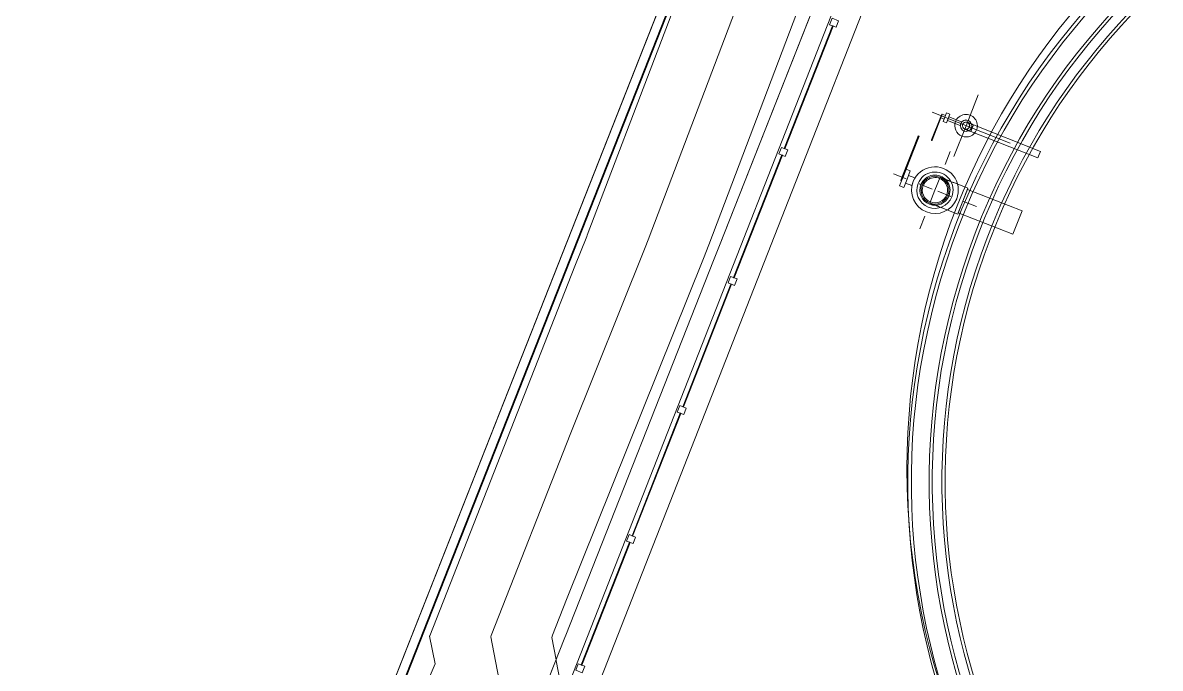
# Model space of a CAD drawing. Header units: metres. Extents: x -207 to 246, y -187 to 169.
# Drawn here: x -65.52 to -57.32, y -58.27 to -53.61 of the extents above; entities that cross this region are included whole.
import ezdxf

# ---------------------------------------------------------------- set-up
doc = ezdxf.new("R2010")
doc.units = ezdxf.units.M
doc.linetypes.add('Dash', pattern=[0.006, 0.003, -0.003])
for name, color, linetype, lineweight in [('A-GLAZ-CWMG', 7, 'Continuous', 9), ('C-TOPO', 7, 'Continuous', 9), ('C-TOPO-MAJR', 7, 'Continuous', 35), ('C-TOPO-MINR', 7, 'Continuous', 9), ('CERCO INTERIOR', 7, 'Continuous', 9), ('EQUIPOS PIS', 7, 'Continuous', 9), ('P-SANR-FIXT', 7, 'Continuous', 9), ('P-SANR-FIXT-HDLN', 7, 'Dash', 9), ('solera', 7, 'Continuous', 35)]:
    doc.layers.add(name, color=color, linetype=linetype, lineweight=lineweight)
doc.layers.add('PR10-ARQ-PL-001-Emplazamiento-C-1_dwg', color=7, linetype='Continuous', lineweight=9, true_color=0x767676)

# ---------------------------------------------------------------- blocks, each defined once
blk = doc.blocks.new('M_Estanque-Terraza - M_Estanque-Terraza-2331352-PLANTA SUPERFICIES')
at = {"layer": 'P-SANR-FIXT'}
for radius, start in [(5.1516, 0), (5.1516, 0), (5.1266, 360), (5.1266, 360), (4.9983, 360), (4.9755, 360), (4.9059, 0), (4.8832, 0)]:
    blk.add_arc((0, 0), radius, start, 180, dxfattribs=at)
blk = doc.blocks.new('Circular Mullion - 5mm-2127248-PLANTA SUPERFICIES')
at = {"layer": 'A-GLAZ-CWMG'}
for p, q in [((-107.6478, -45.3968), (-107.9974, -46.2801)), ((-107.6455, -45.3977), (-107.9951, -46.281)), ((-107.9951, -46.281), (-107.6455, -45.3977)), ((-107.9927, -46.2819), (-107.6432, -45.3986)), ((-107.6455, -45.3977), (-107.6478, -45.3968)), ((-107.6432, -45.3986), (-107.6455, -45.3977)), ((-107.9974, -46.2801), (-107.9951, -46.281)), ((-107.9951, -46.281), (-107.9927, -46.2819))]:
    blk.add_line(p, q, dxfattribs=at)
blk = doc.blocks.new('Rectangular Mullion - 50 x 50 mm-2128568-PLANTA SUPERFICIES')
at = {"layer": 'A-GLAZ-CWMG'}
for p, q in [((0.025, 0.025), (-0.025, 0.025)), ((-0.025, 0.025), (-0.025, -0.025)), ((0.025, -0.025), (0.025, 0.025)), ((-0.025, -0.025), (0.025, -0.025))]:
    blk.add_line(p, q, dxfattribs=at)
blk = doc.blocks.new('Rectangular Mullion - 50 x 50 mm-2128569-PLANTA SUPERFICIES')
at = {"layer": 'A-GLAZ-CWMG'}
for p, q in [((-0.025, -0.025), (-0.025, 0.025)), ((-0.025, 0.025), (0.025, 0.025)), ((0.025, 0.025), (0.025, -0.025)), ((0.025, -0.025), (-0.025, -0.025))]:
    blk.add_line(p, q, dxfattribs=at)
blk = doc.blocks.new('M_Tuberia Alimentación-01 - M_Tuberia Alimentación-01-2152466-PLANTA SUPERFICIES')
at = {"layer": 'P-SANR-FIXT'}
for p, q in [((-0.2485, 0.3201), (-0.2551, 0.3201)), ((-0.2551, 0.3201), (-0.2551, 0.2959)), ((-0.2551, 0.0118), (-0.2551, 0.3169)), ((-0.2485, 0.3169), (-0.2551, 0.3169)), ((-0.2551, 0.2959), (-0.2551, -0.0196)), ((-0.2485, 0.2959), (-0.2485, 0.3201)), ((-0.2485, 0.3169), (-0.2485, 0.0118)), ((-0.2485, -0.0196), (-0.2485, 0.2959)), ((0.2154, 0.1), (0.1059, 0.1)), ((0.2154, 0), (0.2154, 0.1)), ((0.6388, 0.09), (0.2154, 0.09)), ((0.2154, 0), (0.2154, 0.09)), ((0.6388, 0.09), (0.6388, 0)), ((-0.2551, 0.0118), (-0.2551, -0.025)), ((-0.2551, 0.0118), (-0.2485, 0.0118)), ((-0.2162, 0.0647), (-0.2485, 0.0647)), ((-0.2485, 0), (-0.2485, 0.0647)), ((-0.2485, -0.025), (-0.2485, 0.0118)), ((-0.2485, -0.0647), (-0.2485, 0)), ((-0.2162, 0.0647), (-0.2162, 0)), ((-0.1681, 0.0296), (-0.2162, 0.0296)), ((-0.2162, 0), (-0.2162, 0.0296)), ((-0.2162, 0), (-0.2162, -0.0647)), ((-0.1681, 0.0296), (-0.1681, 0)), ((-0.1681, 0), (-0.1681, -0.0296)), ((0.2154, -0.1), (0.2154, 0)), ((0.2154, -0.09), (0.2154, 0)), ((0.6388, 0), (0.6388, -0.09)), ((-0.2551, -0.0196), (-0.2485, -0.0196)), ((-0.2551, -0.025), (-0.2485, -0.025)), ((-0.2485, -0.0647), (-0.2162, -0.0647)), ((-0.2162, -0.0296), (-0.2162, 0)), ((-0.2162, -0.0296), (-0.1681, -0.0296)), ((0.1059, -0.1), (0.2154, -0.1)), ((0.2154, -0.09), (0.6388, -0.09))]:
    blk.add_line(p, q, dxfattribs=at)
at = {"layer": 'P-SANR-FIXT', "flags": 128}
for points in [[(0.1059, 0.1), (0.1017, 0.1), (0.0974, 0.1), (0.0932, 0.1), (0.089, 0.1), (0.0849, 0.1), (0.0807, 0.1), (0.0766, 0.1), (0.0726, 0.1), (0.0686, 0.1), (0.0647, 0.1), (0.0608, 0.1), (0.057, 0.1), (0.0533, 0.1), (0.0496, 0.1), (0.0461, 0.1), (0.0427, 0.1), (0.0393, 0.1), (0.0361, 0.1), (0.0329, 0.1), (0.0299, 0.1), (0.027, 0.1), (0.0243, 0.1), (0.0216, 0.1), (0.0191, 0.1), (0.0168, 0.1), (0.0146, 0.1), (0.0125, 0.1), (0.0106, 0.1), (0.0088, 0.1), (0.0072, 0.1), (0.0057, 0.1), (0.0044, 0.1), (0.0033, 0.1), (0.0023, 0.1), (0.0015, 0.1), (0.0009, 0.1), (0.0004, 0.1), (0.0001, 0.1), (0, 0.1)], [(0, -0.1), (0.0001, -0.1), (0.0003, -0.1), (0.0008, -0.1), (0.0014, -0.1), (0.0021, -0.1), (0.003, -0.1), (0.0041, -0.1), (0.0054, -0.1), (0.0068, -0.1), (0.0084, -0.1), (0.0101, -0.1), (0.012, -0.1), (0.014, -0.1), (0.0162, -0.1), (0.0185, -0.1), (0.021, -0.1), (0.0236, -0.1), (0.0263, -0.1), (0.0291, -0.1), (0.0321, -0.1), (0.0352, -0.1), (0.0384, -0.1), (0.0417, -0.1), (0.0452, -0.1), (0.0487, -0.1), (0.0523, -0.1), (0.056, -0.1), (0.0598, -0.1), (0.0636, -0.1), (0.0675, -0.1), (0.0715, -0.1), (0.0755, -0.1), (0.0796, -0.1), (0.0837, -0.1), (0.0879, -0.1), (0.0921, -0.1), (0.0963, -0.1), (0.1005, -0.1), (0.1047, -0.1), (0.1059, -0.1)]]:
    blk.add_lwpolyline(points, dxfattribs=at)
at = {"layer": 'P-SANR-FIXT'}
for radius, start, end in [(0.1685, 360, 180), (0.1685, 360, 180), (0.1685, 360, 180), (0.1685, 360, 180), (0.1685, 360, 180), (0.1685, 360, 180), (0.1308, 0, 180), (0.1308, 360, 180), (0.1308, 360, 180), (0.1308, 360, 180), (0.109, 360, 180), (0.109, 360, 180), (0.109, 360, 180), (0.109, 360, 180), (0.1, 0, 180), (0.091, 0, 180), (0.091, 0, 180), (0.091, 0, 180), (0.091, 0, 180), (0.1685, 180, 360), (0.1685, 180, 360), (0.1685, 180, 360), (0.1685, 180, 360), (0.1685, 180, 360), (0.1685, 180, 360), (0.1308, 180, 0), (0.1308, 180, 360), (0.1308, 180, 360), (0.1308, 180, 360), (0.109, 180, 360), (0.109, 180, 360), (0.109, 180, 360), (0.109, 180, 360), (0.1, 180, 0), (0.091, 180, 0), (0.091, 180, 0), (0.091, 180, 0), (0.091, 180, 0)]:
    blk.add_arc((0, 0), radius, start, end, dxfattribs=at)
at = {"layer": 'P-SANR-FIXT-HDLN'}
for p, q in [((0, 0), (0, 0.301)), ((-0.3222, 0), (0, 0)), ((0.3222, 0), (0, 0)), ((0, 0), (0, -0.301))]:
    blk.add_line(p, q, dxfattribs=at)
blk = doc.blocks.new('M_Tuberia Alimentación-02 - M_Tuberia Alimentación-02-2167664-PLANTA SUPERFICIES')
at = {"layer": 'P-SANR-FIXT'}
for p, q in [((0, 0), (0, 0.239)), ((-0.2622, 0), (0.3415, 0)), ((-0.1897, 0.0139), (-0.1934, 0.0139)), ((-0.1934, 0.0139), (-0.1934, 0)), ((-0.1934, 0.0065), (-0.1934, -0.1828)), ((-0.1897, 0.0065), (-0.1934, 0.0065)), ((-0.1897, 0), (-0.1897, 0.0139)), ((-0.165, 0.0139), (-0.1897, 0.0139)), ((-0.1897, 0.0139), (-0.1897, 0)), ((-0.1897, -0.1828), (-0.1897, 0.0065)), ((-0.1897, 0), (-0.1897, -0.0139)), ((-0.1384, 0.0338), (-0.165, 0.0338)), ((-0.165, 0), (-0.165, 0.0338)), ((-0.165, 0), (-0.165, 0.0139)), ((-0.165, -0.0139), (-0.165, 0)), ((-0.165, -0.0338), (-0.165, 0)), ((-0.1384, 0), (-0.1384, 0.0338)), ((-0.0411, 0.0139), (-0.1384, 0.0139)), ((-0.1384, 0), (-0.1384, 0.0139)), ((-0.1384, -0.0338), (-0.1384, 0)), ((-0.1384, -0.0139), (-0.1384, 0)), ((-0.0411, 0), (-0.0411, 0.0139)), ((-0.0411, -0.0139), (-0.0411, 0)), ((0, 0), (0, -0.239)), ((0.0474, 0.0264), (0.0421, 0.0264)), ((0.0474, 0), (0.0474, 0.0264)), ((0.5661, 0.025), (0.0474, 0.025)), ((0.0474, 0), (0.0474, 0.025)), ((0.0474, -0.0264), (0.0474, 0)), ((0.0474, -0.025), (0.0474, 0)), ((0.5661, 0), (0.5661, 0.025)), ((0.5661, -0.025), (0.5661, 0)), ((-0.1934, -0.186), (-0.1934, 0)), ((-0.1897, 0), (-0.1934, 0)), ((-0.1897, 0), (-0.1897, -0.186)), ((-0.1897, -0.0139), (-0.165, -0.0139)), ((-0.165, -0.0338), (-0.1384, -0.0338)), ((-0.1384, -0.0139), (-0.0411, -0.0139)), ((0.0421, -0.0264), (0.0474, -0.0264)), ((0.0474, -0.025), (0.5661, -0.025)), ((-0.1934, -0.1828), (-0.1934, -0.1905)), ((-0.1897, -0.1828), (-0.1934, -0.1828)), ((-0.1934, -0.186), (-0.1934, -0.1905)), ((-0.1934, -0.1905), (-0.1897, -0.1905)), ((-0.1897, -0.1905), (-0.1897, -0.1828)), ((-0.1897, -0.1905), (-0.1897, -0.186))]:
    blk.add_line(p, q, dxfattribs=at)
at = {"layer": 'P-SANR-FIXT', "flags": 128}
for points in [[(0.0421, 0.0264), (0.0405, 0.0264), (0.0388, 0.0264), (0.0371, 0.0264), (0.0354, 0.0264), (0.0338, 0.0264), (0.0321, 0.0264), (0.0305, 0.0264), (0.0289, 0.0264), (0.0273, 0.0264), (0.0257, 0.0264), (0.0242, 0.0264), (0.0227, 0.0264), (0.0212, 0.0264), (0.0198, 0.0264), (0.0183, 0.0264), (0.017, 0.0264), (0.0156, 0.0264), (0.0144, 0.0264), (0.0131, 0.0264), (0.0119, 0.0264), (0.0108, 0.0264), (0.0097, 0.0264), (0.0086, 0.0264), (0.0076, 0.0264), (0.0067, 0.0264), (0.0058, 0.0264), (0.005, 0.0264), (0.0042, 0.0264), (0.0035, 0.0264), (0.0029, 0.0264), (0.0023, 0.0264), (0.0018, 0.0264), (0.0013, 0.0264), (0.0009, 0.0264), (0.0006, 0.0264), (0.0004, 0.0264), (0.0002, 0.0264), (0.0001, 0.0264), (0, 0.0264)], [(0, -0.0264), (0, -0.0264), (0.0001, -0.0264), (0.0003, -0.0264), (0.0005, -0.0264), (0.0008, -0.0264), (0.0012, -0.0264), (0.0016, -0.0264), (0.0021, -0.0264), (0.0027, -0.0264), (0.0033, -0.0264), (0.004, -0.0264), (0.0048, -0.0264), (0.0056, -0.0264), (0.0064, -0.0264), (0.0074, -0.0264), (0.0083, -0.0264), (0.0094, -0.0264), (0.0105, -0.0264), (0.0116, -0.0264), (0.0128, -0.0264), (0.014, -0.0264), (0.0153, -0.0264), (0.0166, -0.0264), (0.018, -0.0264), (0.0194, -0.0264), (0.0208, -0.0264), (0.0223, -0.0264), (0.0238, -0.0264), (0.0253, -0.0264), (0.0269, -0.0264), (0.0285, -0.0264), (0.0301, -0.0264), (0.0317, -0.0264), (0.0333, -0.0264), (0.035, -0.0264), (0.0366, -0.0264), (0.0383, -0.0264), (0.04, -0.0264), (0.0417, -0.0264), (0.0421, -0.0264)]]:
    blk.add_lwpolyline(points, dxfattribs=at)
at = {"layer": 'P-SANR-FIXT'}
for radius, start, end in [(0.0814, 360, 180), (0.0814, 360, 180), (0.0814, 360, 180), (0.0814, 360, 180), (0.0814, 180, 360), (0.0814, 180, 360), (0.0814, 180, 360), (0.0814, 180, 360), (0.0411, 0, 180), (0.0411, 360, 180), (0.0411, 360, 180), (0.0411, 360, 180), (0.0411, 360, 180), (0.0411, 360, 180), (0.0411, 180, 0), (0.0411, 180, 360), (0.0411, 180, 360), (0.0411, 180, 360), (0.0411, 180, 360), (0.0411, 180, 360), (0.0264, 0, 180), (0.025, 0, 180), (0.025, 360, 180), (0.025, 180, 0), (0.025, 180, 360), (0.0264, 180, 360)]:
    blk.add_arc((0, 0), radius, start, end, dxfattribs=at)
blk = doc.blocks.new('YADRAN_LASQUEMAS_ARQ_MO_002_TERRAZAS_rvt-1-PLANTA SUPERFICIES')
at = {"layer": 'A-GLAZ-CWMG', "lineweight": 9, "extrusion": (0, 0, -1), "rotation": 291.4608217990221}
for name, p in [('Rectangular Mullion - 50 x 50 mm-2128568-PLANTA SUPERFICIES', (59.6737, -53.6125)), ('Rectangular Mullion - 50 x 50 mm-2128569-PLANTA SUPERFICIES', (59.6737, -53.6125)), ('Rectangular Mullion - 50 x 50 mm-2128568-PLANTA SUPERFICIES', (60.0395, -54.5432)), ('Rectangular Mullion - 50 x 50 mm-2128569-PLANTA SUPERFICIES', (60.0395, -54.5432)), ('Rectangular Mullion - 50 x 50 mm-2128568-PLANTA SUPERFICIES', (60.4054, -55.4739)), ('Rectangular Mullion - 50 x 50 mm-2128569-PLANTA SUPERFICIES', (60.4054, -55.4739)), ('Rectangular Mullion - 50 x 50 mm-2128568-PLANTA SUPERFICIES', (60.7712, -56.4045)), ('Rectangular Mullion - 50 x 50 mm-2128569-PLANTA SUPERFICIES', (60.7712, -56.4045)), ('Rectangular Mullion - 50 x 50 mm-2128568-PLANTA SUPERFICIES', (61.1371, -57.3352)), ('Rectangular Mullion - 50 x 50 mm-2128569-PLANTA SUPERFICIES', (61.1371, -57.3352)), ('Rectangular Mullion - 50 x 50 mm-2128568-PLANTA SUPERFICIES', (61.503, -58.2659)), ('Rectangular Mullion - 50 x 50 mm-2128569-PLANTA SUPERFICIES', (61.503, -58.2659))]:
    blk.add_blockref(name, p, dxfattribs=at)
at = {"layer": 'A-GLAZ-CWMG', "lineweight": 9}
for p, rotation in [((-167.5732, -100.1602), 180.1291782009783), ((-167.5732, -100.1602), 180.1291782009783), ((-167.5732, -100.1602), 180.1291782009783), ((-167.5732, -100.1602), 180.1291782009783), ((-167.9391, -101.0908), 180.1291782009755), ((-167.9391, -101.0908), 180.1291782009783), ((-167.9391, -101.0908), 180.1291782009783), ((-167.9391, -101.0908), 180.1291782009755), ((-168.305, -102.0215), 180.1291782009755), ((-168.305, -102.0215), 180.1291782009783), ((-168.305, -102.0215), 180.1291782009783), ((-168.305, -102.0215), 180.1291782009755), ((-168.6708, -102.9522), 180.1291782009755), ((-168.6708, -102.9522), 180.1291782009755), ((-168.6708, -102.9522), 180.1291782009755), ((-168.6708, -102.9522), 180.1291782009755), ((-169.0367, -103.8829), 180.1291782009755), ((-169.0367, -103.8829), 180.1291782009755), ((-169.0367, -103.8829), 180.1291782009755), ((-169.0367, -103.8829), 180.1291782009755)]:
    blk.add_blockref('Circular Mullion - 5mm-2127248-PLANTA SUPERFICIES', p, dxfattribs=dict(at, rotation=rotation))
at = {"layer": 'P-SANR-FIXT', "lineweight": 9}
for name, p, rotation in [('M_Estanque-Terraza - M_Estanque-Terraza-2331352-PLANTA SUPERFICIES', (-53.9893, -56.9188), 73.44705275205663), ('M_Tuberia Alimentación-02 - M_Tuberia Alimentación-02-2167664-PLANTA SUPERFICIES', (-58.7226, -54.3547), 338.4099999999987), ('M_Tuberia Alimentación-01 - M_Tuberia Alimentación-01-2152466-PLANTA SUPERFICIES', (-58.9467, -54.8196), 338.5391782009776)]:
    blk.add_blockref(name, p, dxfattribs=dict(at, rotation=rotation))
blk = doc.blocks.new('PR10-ARQ-PL-001-Emplazamiento-C-1_dwg-674643-PLANTA SUPERFICIES')
at = {"layer": 'C-TOPO', "flags": 128}
for points in [[(-45.1633, -13.6217), (-58.6543, -47.8947), (-65.3734, -64.9642), (-65.5549, -65.8114), (-65.638, -66.6738), (-65.6215, -67.5401), (-65.5057, -68.3987), (-65.2922, -69.2384), (-65.2408, -69.3733), (-64.9836, -70.048), (-64.5842, -70.8169), (-64.0992, -71.5348), (-63.535, -72.1923), (-62.899, -72.7808), (-62.1997, -73.2923), (-61.4463, -73.7202), (-49.7008, -78.3357), (-47.3327, -79.2663), (-34.5353, -84.2951), (-34.5071, -84.3062), (-33.6574, -84.4757), (-32.7939, -84.5477), (-31.9279, -84.5212)], [(-31.9279, -84.5212), (-32.7939, -84.5477), (-33.6574, -84.4757), (-34.5071, -84.3062), (-34.5353, -84.2951), (-47.3327, -79.2663), (-49.7008, -78.3357), (-61.4463, -73.7202), (-62.1997, -73.2923), (-62.899, -72.7808), (-63.535, -72.1923), (-64.0992, -71.5348), (-64.5842, -70.8169), (-64.9836, -70.048), (-65.2408, -69.3733), (-65.2922, -69.2384), (-65.5057, -68.3987), (-65.6215, -67.5401), (-65.638, -66.6738), (-65.5549, -65.8114), (-65.3734, -64.9642), (-58.6543, -47.8947), (-45.1633, -13.6217)], [(-38.5222, 3.3725), (-63.7955, -60.7665), (-64.7868, -63.3025), (-65.4417, -65.5595), (-65.5127, -67.7955), (-65.1875, -69.3405), (-63.7201, -71.9055), (-61.8561, -73.5375), (-59.3298, -74.6215), (-56.1311, -75.9085), (-44.7275, -80.4825), (-36.2103, -83.8085), (-33.8783, -84.4315), (-31.1411, -84.3925), (-28.353, -83.2365), (-25.9685, -80.4715), (-25.0393, -78.3455), (-19.5485, -64.5105), (-16.745, -57.4445), (-5.944, -30.1085), (-2.2967, -20.7935)], [(-64.4001, -68.2952), (-64.5028, -67.6859), (-64.533, -67.5065), (-64.5357, -67.4479), (-64.5701, -66.7076), (-64.5108, -65.91), (-64.4211, -65.4557), (-64.3904, -65.2999), (-64.3559, -65.1254), (-64.1078, -64.365), (-63.8051, -63.5977), (-63.2443, -62.1762), (-63.2359, -62.1547), (-62.7938, -61.0341), (-62.7441, -60.9081), (-62.0252, -59.0855), (-61.6145, -58.0445), (-61.608, -58.0281), (-60.5419, -55.3255), (-60.4999, -55.2191), (-59.3913, -52.4087), (-58.4825, -50.1048), (-58.4324, -49.9778), (-57.6575, -48.0133)], [(-57.6575, -48.0133), (-58.4324, -49.9778), (-58.4825, -50.1048), (-59.3913, -52.4087), (-60.4999, -55.2191), (-60.5419, -55.3255), (-61.608, -58.0281), (-61.6145, -58.0445), (-62.0252, -59.0855), (-62.7441, -60.9081), (-62.7938, -61.0341), (-63.2359, -62.1547), (-63.2443, -62.1762), (-63.8051, -63.5977), (-64.1078, -64.365), (-64.3559, -65.1254), (-64.3904, -65.2999), (-64.4211, -65.4557), (-64.5108, -65.91), (-64.5701, -66.7076), (-64.5357, -67.4479), (-64.533, -67.5065), (-64.5028, -67.6859), (-64.4001, -68.2952)]]:
    blk.add_lwpolyline(points, dxfattribs=at)
at = {"layer": 'C-TOPO-MAJR', "color": 1, "lineweight": 9, "true_color": 0xff0000, "flags": 128}
blk.add_lwpolyline([(-63.521, -60.5059), (-62.5501, -58.2351), (-62.589, -58.0335), (-62.5884, -58.0322), (-61.5416, -55.3667), (-61.4557, -55.1527), (-61.4524, -55.1441), (-60.3829, -52.3343), (-60.3012, -52.1185), (-60.2306, -51.9453), (-59.2718, -49.4879), (-59.2696, -49.4821), (-59.229, -49.3882), (-57.7873, -45.82)], dxfattribs=at)
at = {"layer": 'C-TOPO-MINR', "color": 9, "true_color": 0xc0c0c0, "flags": 128}
for points in [[(-61.9727, -58.9524), (-62.1488, -58.0384), (-62.1456, -58.0303), (-61.5716, -56.5688), (-61.0353, -55.2322), (-61.0149, -55.1785), (-60.4367, -53.6594), (-59.9013, -52.246), (-59.4388, -51.1117), (-58.9143, -49.7673), (-58.8906, -49.7065), (-58.4645, -48.7194)], [(-57.7, -48.0505), (-58.5116, -49.9309), (-58.5568, -50.0467), (-58.647, -50.2781), (-59.5013, -52.3736), (-60.4904, -54.9845), (-60.5774, -55.213), (-60.615, -55.3116), (-61.6016, -57.7709), (-61.7028, -58.0285), (-61.7086, -58.0434), (-61.6776, -58.2044), (-61.6759, -58.2131), (-61.2729, -60.3041)]]:
    blk.add_lwpolyline(points, dxfattribs=at)
at = {"layer": 'CERCO INTERIOR', "flags": 128}
for points in [[(-26.8741, -80.1294), (-28.514, -82.005), (-30.8001, -83.2053), (-33.4752, -83.4056), (-60.3697, -72.8347), (-62.4829, -71.5802), (-63.9697, -69.4823), (-64.498, -67.058), (-63.9585, -64.4298), (-36.3095, 6.0376), (-35.1236, 8.298), (-33.1334, 9.8905), (-30.636, 10.5944), (-28.0565, 10.3374), (-2.0459, 0.0167), (-0.0433, -1.295), (1.477, -3.3782), (1.9717, -5.8104), (1.4969, -8.3035), (0.5782, -10.6383), (-26.9308, -80.2728)], [(-33.402, -83.2195), (-60.2815, -72.6544), (-62.3443, -71.4299), (-63.7829, -69.3999), (-64.2936, -67.0568), (-63.766, -64.4868), (-36.1273, 5.9543), (-34.9659, 8.168), (-33.0401, 9.709), (-30.6181, 10.3917), (-28.1043, 10.1412), (-2.1386, -0.1617), (-0.1834, -1.4423), (1.2897, -3.4609), (1.7679, -5.8117), (1.3039, -8.2477), (0.3921, -10.565)]]:
    blk.add_lwpolyline(points, dxfattribs=at)
at = {"layer": 'EQUIPOS PIS'}
blk.add_circle((-54.0012, -56.8312), 5.1472, dxfattribs=at)
at = {"layer": 'solera'}
blk.add_line((-36.6988, 7.8815), (-65.3734, -64.9642), dxfattribs=at)

msp = doc.modelspace()

# ---------------------------------------------------------------- linework, layer by layer
at = {"layer": 'C-TOPO'}
for p, q in [((-38.5222, 3.3725), (-63.7955, -60.7665)), ((-58.6543, -47.8947), (-65.3734, -64.9642)), ((-65.3734, -64.9642), (-58.6543, -47.8947)), ((-60.4999, -55.2191), (-59.3913, -52.4087)), ((-59.3913, -52.4087), (-60.4999, -55.2191)), ((-60.5419, -55.3255), (-60.4999, -55.2191)), ((-60.4999, -55.2191), (-60.5419, -55.3255)), ((-61.608, -58.0281), (-60.5419, -55.3255)), ((-60.5419, -55.3255), (-61.608, -58.0281)), ((-62.0252, -59.0855), (-61.6145, -58.0445)), ((-61.6145, -58.0445), (-62.0252, -59.0855)), ((-61.6145, -58.0445), (-61.608, -58.0281)), ((-61.608, -58.0281), (-61.6145, -58.0445))]:
    msp.add_line(p, q, dxfattribs=at)
at = {"layer": 'C-TOPO-MAJR', "color": 1, "lineweight": 9, "true_color": 0xff0000, "flags": 128}
msp.add_lwpolyline([(-63.521, -60.5059), (-62.5501, -58.2351), (-62.589, -58.0335), (-62.5884, -58.0322), (-61.5416, -55.3667), (-61.4557, -55.1527), (-61.4524, -55.1441), (-60.3829, -52.3343), (-60.3012, -52.1185), (-60.2306, -51.9453), (-59.2718, -49.4879), (-59.2696, -49.4821), (-59.229, -49.3882), (-57.7873, -45.82)], dxfattribs=at)
at = {"layer": 'C-TOPO-MINR', "color": 9, "true_color": 0xc0c0c0, "flags": 128}
for points in [[(-61.6776, -58.2044), (-61.7086, -58.0434), (-61.7028, -58.0285), (-61.6016, -57.7709), (-60.615, -55.3116), (-60.5774, -55.213), (-60.4904, -54.9845), (-59.5013, -52.3736), (-58.647, -50.2781), (-58.5568, -50.0467), (-58.5116, -49.9309), (-57.7, -48.0505)], [(-61.9727, -58.9524), (-62.1488, -58.0384), (-62.1456, -58.0303), (-61.5716, -56.5688), (-61.0353, -55.2322), (-61.0149, -55.1785), (-60.4367, -53.6594), (-59.9013, -52.246), (-59.4388, -51.1117), (-58.9143, -49.7673), (-58.8906, -49.7065), (-58.4645, -48.7194)], [(-62.6845, -60.7569), (-61.2729, -60.3041), (-61.6759, -58.2131), (-61.6776, -58.2044)]]:
    msp.add_lwpolyline(points, dxfattribs=at)

# ---------------------------------------------------------------- block references
at = {"lineweight": 5}
msp.add_blockref('YADRAN_LASQUEMAS_ARQ_MO_002_TERRAZAS_rvt-1-PLANTA SUPERFICIES', (0, 0), dxfattribs=at)
at = {"layer": 'PR10-ARQ-PL-001-Emplazamiento-C-1_dwg', "color": 7}
msp.add_blockref('PR10-ARQ-PL-001-Emplazamiento-C-1_dwg-674643-PLANTA SUPERFICIES', (0, 0), dxfattribs=at)

doc.saveas('drawing.dxf')
